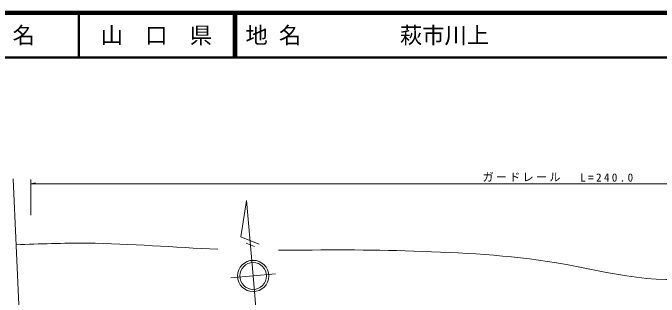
# Model space of a CAD drawing. Units: millimetres, scale not verified. Extents: x 40000 to 680000, y 20000 to 380000.
# Drawn here: x 318208 to 463157, y 316343 to 380000 of the extents above; entities that cross this region are included whole.
import ezdxf
from ezdxf.enums import TextEntityAlignment as Align

# ---------------------------------------------------------------- set-up
doc = ezdxf.new("R2010")
doc.units = ezdxf.units.MM
doc.header["$LTSCALE"] = 1000
for name, color, linetype, lineweight in [('M-BGD', 7, 'Continuous', 13), ('M-BMK-SRVR', 3, 'Continuous', 13), ('M-STR-HTXT', 7, 'Continuous', 13), ('M-TTL', 2, 'Continuous', 140), ('M-TTL-LINE', 7, 'Continuous', 50)]:
    doc.layers.add(name, color=color, linetype=linetype, lineweight=lineweight)
doc.layers.add('M-TTL-TXT', color=7, linetype='Continuous')
doc.styles.add('ＭＳ ゴシック', font='')
doc.styles.get('ＭＳ ゴシック').set_extended_font_data('MS Gothic')

msp = doc.modelspace()

# ---------------------------------------------------------------- linework, layer by layer
at = {"layer": 'M-BGD'}
msp.add_line((320866, 285264), (318235, 342831), dxfattribs=at)
for points, knots in [([(377755, 326860), (387886, 326850), (398021, 327055), (408128, 326611), (418765, 326352), (429305, 325755), (440146, 324028), (452060, 321980), (464427, 318222), (475206, 321669), (481823, 323696), (487834, 328360), (494529, 331331), (500897, 334082), (507845, 335273), (514750, 335151), (519474, 335263), (524202, 334835), (528690, 333017), (532341, 331482), (535819, 329004), (539363, 328861), (543398, 328697), (547517, 331561), (551608, 333354), (553326, 334108), (555040, 334672), (556753, 335236)], [0, 0, 0, 0, 1, 1, 1, 2, 2, 2, 3, 3, 3, 4, 4, 4, 5, 5, 5, 6, 6, 6, 7, 7, 7, 8, 8, 8, 9, 9, 9, 9]), ([(318910, 328065), (324229, 328258), (329548, 328451), (334863, 328407), (344626, 328327), (354376, 327445), (364141, 327082)], [0, 0, 0, 0, 1, 1, 1, 2, 2, 2, 2])]:
    msp.add_open_spline(points, degree=3, knots=knots, dxfattribs=at)
at = {"layer": 'M-BMK-SRVR'}
for p, q in [((372094, 321069), (370590, 338002)), ((372405, 327675), (370544, 328408)), ((372094, 321069), (367114, 320627)), ((372094, 321069), (377074, 321511)), ((372802, 313100), (372094, 321069))]:
    msp.add_line(p, q, dxfattribs=at)
msp.add_lwpolyline([(370590, 338002), (369306, 329857), (371386, 329038), (373467, 328219)], dxfattribs=at)
for radius in [3500, 3000]:
    msp.add_circle((372094, 321069), radius, dxfattribs=at)
at = {"layer": 'M-STR-HTXT'}
for p, q in [((322250, 334680), (322250, 342680)), ((322250, 341680), (323250, 341960)), ((322250, 341680), (555749, 341684))]:
    msp.add_line(p, q, dxfattribs=at)
at = {"layer": 'M-TTL'}
msp.add_line((680000, 380000), (40000, 380000), dxfattribs=at)
at = {"layer": 'M-TTL-LINE'}
for p, q in [((333000, 380000), (333000, 370000)), ((367750, 380000), (367750, 370000)), ((368250, 380000), (368250, 370000)), ((40000, 370000), (680000, 370000))]:
    msp.add_line(p, q, dxfattribs=at)

# ---------------------------------------------------------------- texts
at = {"layer": 'M-STR-HTXT', "char_height": 1833, "attachment_point": 7, "rotation": 0.001, "style": 'ＭＳ ゴシック'}
for s, insert in [('\\T1.2;ガードレール', (423536, 342182)), ('\\T1.42;L=240.0', (445470, 342182))]:
    msp.add_mtext(s, dxfattribs=dict(at, insert=insert))
at = {"layer": 'M-TTL-TXT', "style": 'ＭＳ ゴシック'}
for s, p in [('県\u3000名', (315625, 375000)), ('山\u3000口\u3000県', (350375, 375000))]:
    msp.add_text(s, height=3666, dxfattribs=at).set_placement(p, align=Align.MIDDLE_CENTER)
for s, p in [('地 名', (370380, 375000)), ('萩市川上', (405024, 375000))]:
    msp.add_text(s, height=3666, dxfattribs=at).set_placement(p, align=Align.MIDDLE_LEFT)

doc.saveas('drawing.dxf')
